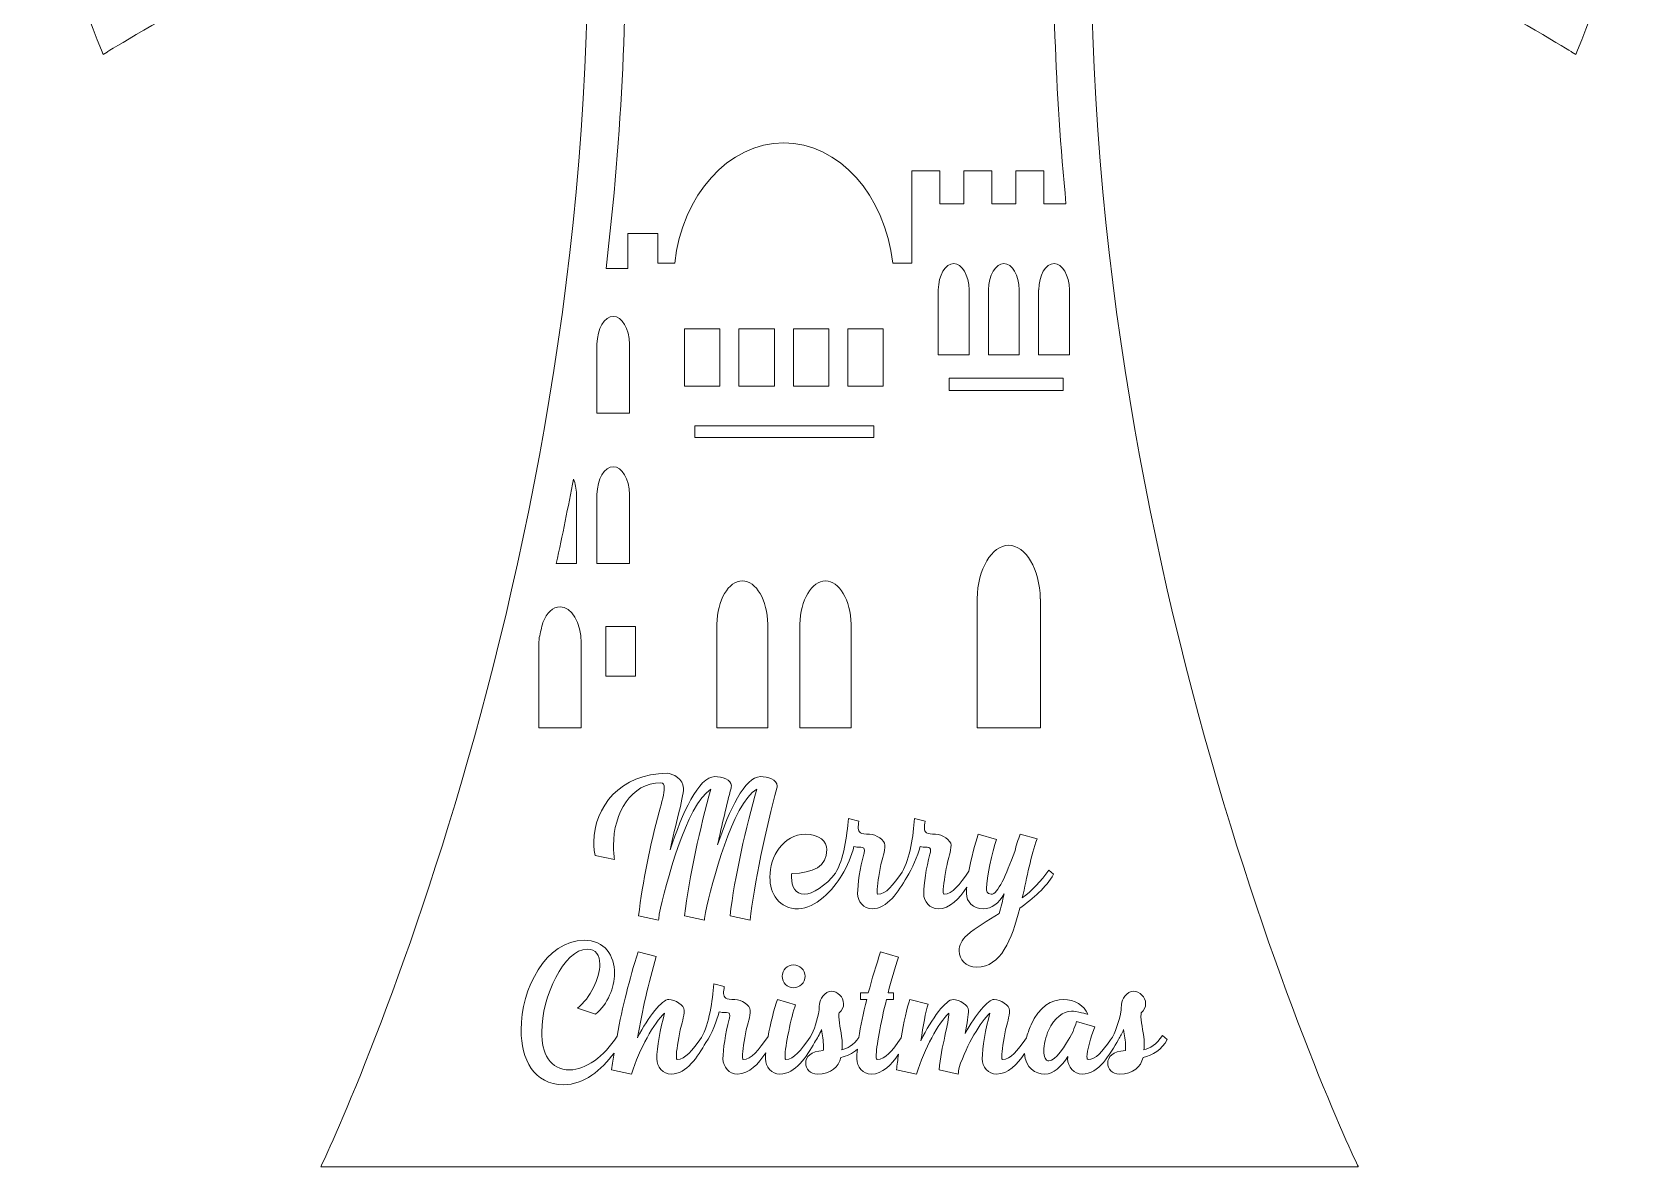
# Model space of a CAD drawing. Header units: millimetres. Extents: x -932 to 251, y -729 to -29.
# Drawn here: x -932.3 to -718.9, y -729.1 to -579.1 of the extents above; entities that cross this region are included whole.
import ezdxf

# ---------------------------------------------------------------- set-up
doc = ezdxf.new("R2010")
doc.units = ezdxf.units.MM
doc.header["$MEASUREMENT"] = 0
doc.layers.add('Layer 10', color=7, linetype='Continuous')

msp = doc.modelspace()

# ---------------------------------------------------------------- linework, layer by layer
at = {"layer": 'Layer 10', "lineweight": 0}
for points in [[(-841.38, -625.94), (-846.06, -625.94), (-846.06, -618.33), (-841.38, -618.33), (-841.38, -625.94)], [(-838.87, -625.94), (-838.87, -618.33), (-834.18, -618.33), (-834.18, -625.94), (-838.87, -625.94)], [(-831.67, -625.94), (-831.67, -618.33), (-826.99, -618.33), (-826.99, -625.94), (-831.67, -625.94)], [(-819.8, -625.94), (-824.48, -625.94), (-824.48, -618.33), (-819.8, -618.33), (-819.8, -625.94)], [(-796.01, -624.84), (-796.01, -626.49), (-811.08, -626.49), (-811.08, -624.84), (-796.01, -624.84)], [(-821.04, -631.15), (-821.04, -632.71), (-844.69, -632.71), (-844.69, -631.15), (-821.04, -631.15)], [(-852.54, -657.7), (-852.54, -664.27), (-856.48, -664.27), (-856.48, -657.7), (-852.54, -657.7)]]:
    msp.add_lwpolyline(points, dxfattribs=at)
for points, knots in [([(-728.06, -488.3), (-728.06, -488.3), (-728.28, -487.75), (-728.28, -487.75), (-728.28, -487.75), (-728.79, -488.06), (-728.79, -488.06), (-728.88, -488.11), (-737.46, -493.25), (-742.42, -495.77), (-754.34, -501.84), (-765.17, -508.56), (-792.17, -511.47), (-789.2, -462.43), (-776.53, -438.22), (-776.53, -438.22), (-776.53, -438.22), (-785.69, -435.77), (-796.08, -433), (-805.74, -430.42), (-815.66, -429.13), (-825.58, -429.13), (-835.49, -429.13), (-845.4, -430.42), (-855.06, -432.99), (-865.47, -435.77), (-874.63, -438.22), (-874.63, -438.22), (-874.63, -438.22), (-861.96, -462.43), (-858.99, -511.47), (-885.99, -508.56), (-896.82, -501.84), (-908.75, -495.77), (-913.71, -493.25), (-922.28, -488.11), (-922.37, -488.06), (-922.37, -488.06), (-922.88, -487.75), (-922.88, -487.75), (-922.88, -487.75), (-923.1, -488.3), (-923.1, -488.3), (-928.23, -500.75), (-931.22, -513.84), (-932.05, -527.29), (-932.13, -527.34), (-932.21, -527.39), (-932.29, -527.45), (-932.21, -527.5), (-932.14, -527.55), (-932.06, -527.6), (-932.21, -530.04), (-932.29, -532.49), (-932.29, -534.96), (-932.29, -551.07), (-929.21, -566.73), (-923.14, -581.51), (-923.14, -581.51), (-922.92, -582.07), (-922.92, -582.07), (-922.92, -582.07), (-922.41, -581.75), (-922.41, -581.75), (-922.32, -581.7), (-914.15, -576.69), (-908.63, -573.88), (-896.59, -567.77), (-886.29, -561.09), (-858.99, -558.25), (-856.27, -650.45), (-894.15, -729.13), (-894.15, -729.13), (-894.15, -729.13), (-825.62, -729.13), (-825.62, -729.13), (-825.62, -729.13), (-825.55, -729.13), (-825.55, -729.13), (-825.55, -729.13), (-757.01, -729.13), (-757.01, -729.13), (-757.01, -729.13), (-794.9, -650.45), (-792.17, -558.25), (-764.88, -561.09), (-754.57, -567.77), (-742.53, -573.88), (-737.01, -576.69), (-728.84, -581.7), (-728.76, -581.75), (-728.76, -581.75), (-728.25, -582.07), (-728.25, -582.07), (-728.25, -582.07), (-728.02, -581.51), (-728.02, -581.51), (-721.95, -566.73), (-718.87, -551.07), (-718.87, -534.96), (-718.87, -518.81), (-721.96, -503.11), (-728.06, -488.3)], [0, 0, 0, 0, 1, 1, 1, 2, 2, 2, 3, 3, 3, 4, 4, 4, 5, 5, 5, 6, 6, 6, 7, 7, 7, 8, 8, 8, 9, 9, 9, 10, 10, 10, 11, 11, 11, 12, 12, 12, 13, 13, 13, 14, 14, 14, 15, 15, 15, 16, 16, 16, 17, 17, 17, 18, 18, 18, 19, 19, 19, 20, 20, 20, 21, 21, 21, 22, 22, 22, 23, 23, 23, 24, 24, 24, 25, 25, 25, 26, 26, 26, 27, 27, 27, 28, 28, 28, 29, 29, 29, 30, 30, 30, 31, 31, 31, 32, 32, 32, 33, 33, 33, 34, 34, 34, 34]), ([(-733.48, -555.71), (-734.63, -555.95), (-735.79, -556.13), (-736.93, -556.15), (-740.61, -556.2), (-744.12, -554.47), (-747.8, -554.38), (-750.39, -554.31), (-752.93, -555.07), (-755.48, -555.5), (-757.6, -555.87), (-759.74, -556.01), (-761.89, -555.95), (-761.88, -555.69), (-761.82, -554.89), (-761.58, -553.96), (-761.43, -553.38), (-760.94, -552.4), (-760.5, -551.53), (-760.01, -550.54), (-759.7, -549.92), (-759.68, -549.62), (-759.63, -549.06), (-760.1, -548.83), (-760.4, -548.77), (-760.62, -548.45), (-760.6, -546.66), (-760.46, -544.8), (-760.34, -545.15), (-760.16, -545.55), (-759.89, -545.96), (-759.21, -547), (-759.35, -547.8), (-759.35, -547.84), (-759.35, -547.84), (-759.01, -547.91), (-759.01, -547.91), (-758.72, -546.74), (-759.21, -545.93), (-759.23, -545.9), (-759.72, -545.11), (-760.09, -543.1), (-759.87, -541.61), (-759.6, -539.74), (-760.2, -538.22), (-761.52, -537.44), (-762.91, -536.62), (-763.47, -535.48), (-763.47, -535.48), (-763.47, -535.48), (-763.47, -535.48), (-763.47, -535.48), (-763.48, -535.45), (-763.74, -534.6), (-764.66, -533.59), (-765.44, -532.74), (-765.62, -532.02), (-765.65, -531.9), (-765.64, -531.77), (-765.64, -531.25), (-765.98, -530.49), (-766.26, -529.88), (-766.85, -529.61), (-767.25, -529.7), (-767.53, -529.76), (-767.7, -529.99), (-767.69, -530.28), (-767.68, -530.69), (-767.75, -530.82), (-767.9, -531.1), (-767.9, -531.1), (-767.9, -531.11), (-767.91, -531.12), (-767.96, -531.01), (-768, -530.89), (-768.05, -530.77), (-768.42, -529.83), (-768.11, -528.54), (-767.84, -527.4), (-767.68, -526.71), (-767.52, -526.05), (-767.51, -525.51), (-767.49, -525.35), (-767.49, -525.23), (-767.49, -525.14), (-767.49, -525.14), (-767.49, -525.07), (-767.49, -525.07), (-767.49, -525.07), (-767.5, -524.83), (-767.5, -524.83), (-767.5, -524.83), (-767.52, -524.83), (-767.52, -524.83), (-767.67, -524.21), (-768.29, -523.82), (-768.93, -523.96), (-768.93, -523.96), (-769.17, -524.03), (-769.17, -524.03), (-769.17, -524.03), (-769.4, -523.98), (-769.4, -523.98), (-769.48, -523.91), (-769.59, -523.77), (-769.67, -523.46), (-769.67, -523.46), (-769.64, -523.42), (-769.64, -523.42), (-769.64, -523.42), (-769.62, -523.12), (-769.62, -523.12), (-769.62, -523.12), (-769.67, -522.99), (-769.67, -522.99), (-769.65, -522.91), (-769.63, -522.83), (-769.63, -522.75), (-769.63, -522.75), (-769.34, -522.64), (-769.34, -522.64), (-769.34, -522.64), (-769.43, -522.38), (-769.43, -522.38), (-769.36, -522.26), (-769.36, -522.16), (-769.38, -522.1), (-769.4, -522.04), (-769.44, -521.97), (-769.53, -521.92), (-769.49, -521.76), (-769.48, -521.59), (-769.52, -521.44), (-769.62, -521.08), (-769.95, -520.82), (-770.28, -520.69), (-770.64, -520.56), (-771.01, -520.5), (-771.37, -520.68), (-771.64, -520.82), (-771.86, -521.11), (-771.91, -521.41), (-771.94, -521.59), (-771.91, -521.79), (-771.82, -521.94), (-771.81, -521.95), (-771.81, -521.95), (-771.81, -521.96), (-771.88, -522.02), (-771.91, -522.1), (-771.92, -522.16), (-771.94, -522.26), (-771.93, -522.36), (-771.89, -522.45), (-771.89, -522.45), (-771.92, -522.48), (-771.92, -522.48), (-771.92, -522.48), (-771.78, -522.85), (-771.78, -522.85), (-771.78, -522.85), (-771.72, -522.88), (-771.72, -522.88), (-771.7, -522.89), (-771.61, -522.92), (-771.47, -522.95), (-771.45, -523.02), (-771.43, -523.1), (-771.41, -523.18), (-771.37, -523.32), (-771.34, -523.45), (-771.31, -523.56), (-771.3, -523.62), (-771.29, -523.67), (-771.27, -523.72), (-771.27, -523.72), (-771.27, -523.84), (-771.27, -523.84), (-771.29, -523.96), (-771.33, -524.06), (-771.39, -524.15), (-771.39, -524.15), (-771.39, -524.15), (-771.39, -524.15), (-771.39, -524.15), (-771.43, -524.12), (-771.43, -524.12), (-771.43, -524.12), (-771.65, -524.26), (-771.65, -524.26), (-771.86, -524.39), (-772.05, -524.58), (-772.22, -524.83), (-772.41, -524.95), (-772.56, -525.11), (-772.67, -525.32), (-772.67, -525.32), (-772.68, -525.34), (-772.68, -525.34), (-773.12, -526.03), (-774.02, -526.78), (-774.02, -526.78), (-774.02, -526.78), (-774.02, -526.78), (-774.02, -526.78), (-774.02, -526.78), (-774.97, -527.36), (-774.97, -527.36), (-775.13, -527.31), (-775.44, -527.27), (-775.89, -527.46), (-775.89, -527.46), (-776, -527.44), (-776, -527.44), (-775.99, -527.25), (-776.06, -527.06), (-776.21, -526.92), (-776.34, -526.8), (-776.51, -526.74), (-776.68, -526.74), (-776.86, -526.75), (-777.03, -526.83), (-777.15, -526.96), (-777.19, -527.01), (-777.29, -527.12), (-777.42, -527.31), (-777.77, -527.03), (-777.89, -526.99), (-778, -527.11), (-778.04, -527.15), (-778.06, -527.19), (-778.05, -527.24), (-778.09, -527.23), (-778.11, -527.22), (-778.14, -527.2), (-778.55, -526.97), (-778.73, -526.86), (-778.84, -526.97), (-778.97, -526.92), (-779.04, -526.94), (-779.1, -527.03), (-779.14, -527.09), (-779.15, -527.14), (-779.12, -527.2), (-779.12, -527.21), (-779.13, -527.22), (-779.13, -527.23), (-779.14, -527.24), (-779.15, -527.25), (-779.15, -527.27), (-779.15, -527.27), (-779.05, -527.68), (-779.05, -527.68), (-778.97, -527.77), (-778.87, -527.86), (-778.75, -527.96), (-779.11, -528.22), (-779.51, -528.48), (-779.95, -528.71), (-780.87, -529.19), (-781.93, -529.56), (-783.09, -529.82), (-783.22, -529.59), (-783.35, -529.41), (-783.43, -529.32), (-783.17, -528.67), (-783.35, -528.21), (-783.36, -528.19), (-783.36, -528.19), (-783.4, -528.09), (-783.4, -528.09), (-783.4, -528.09), (-783.5, -528.08), (-783.5, -528.08), (-784.02, -528.02), (-784.48, -528.16), (-784.66, -528.22), (-785.08, -528.04), (-786.46, -527.46), (-787, -527.76), (-787.45, -528.02), (-787.79, -527.97), (-787.79, -527.97), (-789.14, -527.76), (-789.64, -527.82), (-789.83, -527.9), (-790.41, -527.84), (-790.83, -527.94), (-791.08, -528.2), (-791.24, -528.37), (-791.29, -528.56), (-791.3, -528.7), (-791.44, -528.71), (-791.63, -528.76), (-791.75, -528.87), (-791.84, -528.95), (-791.89, -529.06), (-791.89, -529.18), (-791.89, -529.28), (-791.86, -529.38), (-791.8, -529.46), (-791.85, -529.5), (-791.9, -529.53), (-791.94, -529.58), (-792.09, -529.74), (-792.08, -529.94), (-792.07, -529.98), (-792.02, -530.63), (-790.79, -530.72), (-790.35, -530.72), (-790.25, -530.89), (-789.99, -531.2), (-789.52, -531.22), (-789.52, -531.22), (-789.47, -531.23), (-789.47, -531.23), (-789.11, -531.25), (-789.11, -531.25), (-788.79, -531.62), (-788.79, -531.62), (-788.64, -531.78), (-788.64, -531.78), (-788.28, -532.2), (-787.9, -532.25), (-787.64, -532.18), (-787.61, -532.45), (-787.61, -533.03), (-787.86, -534.01), (-788.28, -535.55), (-788.15, -536.87), (-788.15, -536.93), (-787.78, -540.54), (-785.06, -541.2), (-783.91, -541.31), (-783.21, -541.39), (-782.74, -541.09), (-782.55, -540.93), (-782.12, -541.12), (-781.7, -541.09), (-781.47, -541.05), (-781.14, -541.84), (-780.13, -542.48), (-779.82, -542.66), (-779.8, -542.96), (-779.71, -543.85), (-779.22, -544.36), (-778.76, -544.83), (-778.91, -545.42), (-778.92, -545.45), (-778.94, -545.56), (-779.51, -548.2), (-779.08, -549.33), (-778.72, -550.28), (-779.18, -552.36), (-779.26, -552.74), (-779.35, -552.8), (-779.43, -552.88), (-779.5, -552.95), (-780.28, -552.98), (-781.06, -553.04), (-781.84, -553.1), (-784.72, -553.3), (-787.62, -553.47), (-790.5, -553.4), (-790.88, -553.35), (-791.27, -553.31), (-791.65, -553.27), (-791.65, -553.27), (-797.01, -552.71), (-797.01, -552.71), (-797.01, -552.71), (-797.17, -558.1), (-797.17, -558.1), (-797.59, -572.27), (-797.07, -586.9), (-795.64, -601.81), (-795.64, -601.81), (-798.55, -601.81), (-798.55, -601.81), (-798.55, -601.81), (-798.55, -597.44), (-798.55, -597.44), (-798.55, -597.44), (-802.27, -597.44), (-802.27, -597.44), (-802.27, -597.44), (-802.27, -601.81), (-802.27, -601.81), (-802.27, -601.81), (-805.43, -601.81), (-805.43, -601.81), (-805.43, -601.81), (-805.43, -597.44), (-805.43, -597.44), (-805.43, -597.44), (-809.15, -597.44), (-809.15, -597.44), (-809.15, -597.44), (-809.15, -601.81), (-809.15, -601.81), (-809.15, -601.81), (-812.31, -601.81), (-812.31, -601.81), (-812.31, -601.81), (-812.31, -597.44), (-812.31, -597.44), (-812.31, -597.44), (-816.03, -597.44), (-816.03, -597.44), (-816.03, -597.44), (-816.03, -609.64), (-816.03, -609.64), (-816.03, -609.64), (-818.54, -609.64), (-818.54, -609.64), (-819.57, -600.66), (-825.63, -593.75), (-832.96, -593.75), (-840.28, -593.75), (-846.34, -600.66), (-847.37, -609.64), (-847.37, -609.64), (-849.61, -609.64), (-849.61, -609.64), (-849.61, -609.64), (-849.61, -605.74), (-849.61, -605.74), (-849.61, -605.74), (-853.55, -605.74), (-853.55, -605.74), (-853.55, -605.74), (-853.55, -610.38), (-853.55, -610.38), (-853.55, -610.38), (-856.44, -610.38), (-856.44, -610.38), (-854.32, -592.5), (-853.49, -574.97), (-853.99, -558.1), (-853.99, -558.1), (-854.15, -552.71), (-854.15, -552.71), (-854.15, -552.71), (-859.51, -553.27), (-859.51, -553.27), (-860.06, -553.33), (-860.6, -553.39), (-861.14, -553.45), (-861.41, -550.3), (-861.81, -547.48), (-862.3, -547.34), (-863.32, -547.04), (-864.62, -546.91), (-865.73, -546.7), (-865.69, -546.28), (-865.66, -545.87), (-865.62, -545.45), (-865.37, -545.5), (-865.15, -545.54), (-864.96, -545.58), (-864.81, -545.6), (-864.67, -545.68), (-864.54, -545.79), (-864.25, -546.04), (-863.87, -546.21), (-863.5, -546.26), (-863.14, -546.31), (-862.79, -546.11), (-862.61, -545.75), (-862.57, -545.68), (-862.54, -545.61), (-862.5, -545.55), (-861.5, -545.11), (-860.79, -543.97), (-860.79, -542.62), (-860.79, -542.05), (-860.92, -541.51), (-861.15, -541.04), (-861.15, -541.04), (-861.45, -541.04), (-861.45, -541.04), (-861.84, -540.25), (-862.56, -539.71), (-863.4, -539.71), (-864.23, -539.71), (-864.95, -540.25), (-865.34, -541.04), (-865.34, -541.04), (-865.64, -541.04), (-865.64, -541.04), (-865.87, -541.51), (-866.01, -542.05), (-866.01, -542.62), (-866.01, -542.71), (-866, -542.79), (-865.99, -542.87), (-866.66, -542.71), (-867.31, -542.54), (-867.99, -542.38), (-867.88, -541.95), (-867.79, -541.51), (-867.7, -541.08), (-867.53, -540.25), (-867.46, -539.4), (-867.26, -538.58), (-867.06, -537.76), (-866.82, -536.97), (-866.72, -536.13), (-866.64, -535.42), (-866.69, -534.68), (-866.87, -533.99), (-866.71, -534.03), (-866.46, -534.04), (-866.04, -533.98), (-865.67, -533.93), (-865.05, -533.63), (-864.99, -532.25), (-864.95, -531.55), (-865.15, -531.46), (-865.07, -531.29), (-864.94, -531.34), (-864.75, -531.29), (-864.62, -531.34), (-864.57, -530.94), (-864.46, -530.66), (-864.54, -530.18), (-864.51, -530.15), (-864.76, -529.66), (-864.73, -529.63), (-864.57, -529.46), (-864.25, -529.4), (-864.05, -529.31), (-863.99, -528.57), (-863.91, -527.92), (-864.08, -527.2), (-864.3, -526.21), (-866.01, -525.12), (-867.26, -525.66), (-867.98, -525.97), (-868.02, -527.34), (-868.69, -527.8), (-871.68, -529.87), (-873.65, -531.76), (-874.91, -533.44), (-874.6, -533.72), (-874.27, -533.97), (-873.95, -534.21), (-874.92, -535.66), (-875.73, -537.24), (-876.37, -538.92), (-876.95, -540.38), (-877.38, -541.93), (-877.72, -543.49), (-878.3, -546.17), (-878.62, -548.92), (-879.04, -551.64), (-879.17, -552.48), (-879.32, -553.31), (-879.47, -554.13), (-880.35, -554.19), (-881.22, -554.27), (-882.1, -554.38), (-884.89, -554.72), (-887.68, -555.28), (-890.48, -555.13), (-893.86, -554.96), (-897.12, -553.77), (-900.49, -553.45), (-902.56, -553.26), (-904.63, -553.4), (-906.7, -553.59), (-907, -543.08), (-906.07, -530.54), (-900.86, -521.4), (-900.63, -521.51), (-900.39, -522.12), (-900.16, -522.24), (-900.36, -522.42), (-900.57, -522.6), (-900.78, -522.77), (-900.7, -523.18), (-900.59, -523.58), (-900.45, -523.97), (-899.93, -524.06), (-899.4, -524.16), (-898.88, -524.28), (-899.12, -524.82), (-899.34, -525.37), (-899.57, -525.93), (-899.38, -526.27), (-899.19, -526.62), (-898.97, -526.95), (-898.53, -526.65), (-898.08, -526.36), (-897.63, -526.07), (-897.99, -526.5), (-898.35, -526.93), (-898.7, -527.37), (-898.54, -527.6), (-898.38, -527.81), (-898.22, -528.03), (-897.95, -527.96), (-897.68, -527.9), (-897.41, -527.84), (-897.46, -528.17), (-897.51, -528.5), (-897.56, -528.83), (-897.4, -529), (-897.24, -529.16), (-897.07, -529.33), (-896.69, -528.84), (-896.29, -528.37), (-895.89, -527.89), (-896, -528.63), (-896.09, -529.37), (-896.18, -530.12), (-895.07, -530.96), (-893.85, -531.6), (-892.58, -532.16), (-892.53, -531.11), (-892.61, -530.07), (-892.71, -529.03), (-893.06, -528.77), (-893.41, -528.51), (-893.76, -528.25), (-893.48, -527.96), (-893.19, -527.66), (-892.9, -527.37), (-892.95, -526.99), (-893, -526.61), (-893.06, -526.23), (-893.46, -526.22), (-893.87, -526.2), (-894.27, -526.19), (-893.91, -525.97), (-893.55, -525.75), (-893.19, -525.54), (-893.27, -525.16), (-893.35, -524.78), (-893.45, -524.41), (-894.24, -524.48), (-895.04, -524.55), (-895.83, -524.62), (-895.22, -523.94), (-894.64, -523.26), (-894.02, -522.56), (-894.25, -522.46), (-893.94, -522.1), (-894.31, -522.07), (-894.68, -522.04), (-895.8, -522.82), (-896.21, -523.07), (-895.82, -522.68), (-894.74, -521.79), (-894.64, -521.31), (-894.54, -520.84), (-894.96, -520.88), (-894.97, -520.51), (-895.3, -520.67), (-895.61, -520.78), (-895.93, -520.92), (-895.85, -520.76), (-895.77, -520.61), (-895.68, -520.45), (-895.6, -520.49), (-895.52, -520.54), (-895.43, -520.57), (-895.16, -520.42), (-894.89, -520.25), (-894.62, -520.09), (-894.6, -520.37), (-894.59, -520.65), (-894.57, -520.93), (-894.17, -521.07), (-893.77, -521.2), (-893.36, -521.31), (-892.96, -520.88), (-892.56, -520.44), (-892.16, -520), (-891.85, -520.53), (-891.54, -521.06), (-891.23, -521.59), (-890.81, -521.61), (-890.4, -521.6), (-889.99, -521.57), (-889.97, -520.95), (-889.96, -520.33), (-889.94, -519.71), (-889.78, -520.31), (-889.62, -520.92), (-889.46, -521.52), (-889.17, -521.49), (-888.88, -521.44), (-888.59, -521.39), (-888.49, -521.07), (-888.38, -520.76), (-888.28, -520.44), (-888.02, -520.67), (-887.75, -520.9), (-887.49, -521.13), (-887.24, -521.06), (-886.99, -520.98), (-886.74, -520.9), (-886.94, -520.23), (-887.14, -519.55), (-887.34, -518.88), (-886.72, -519.39), (-886.1, -519.9), (-885.48, -520.41), (-884.01, -519.73), (-882.66, -518.91), (-881.33, -517.96), (-882.29, -517.29), (-883.33, -516.76), (-884.37, -516.25), (-884.83, -516.45), (-885.28, -516.65), (-885.74, -516.86), (-885.83, -516.41), (-885.94, -515.97), (-886.03, -515.52), (-886.41, -515.38), (-886.79, -515.24), (-887.17, -515.11), (-887.42, -515.51), (-887.67, -515.92), (-887.92, -516.33), (-887.9, -515.85), (-887.88, -515.37), (-887.88, -514.9), (-888.26, -514.79), (-888.65, -514.7), (-889.04, -514.61), (-889.41, -515.46), (-889.79, -516.3), (-890.16, -517.14), (-890.41, -516.19), (-890.69, -515.25), (-891.01, -514.32), (-891.07, -514.31), (-891.13, -514.31), (-891.19, -514.3), (-891.53, -513.92), (-891.89, -513.54), (-892.24, -513.16), (-891.79, -513.42), (-891.34, -513.67), (-890.88, -513.93), (-890.72, -513.72), (-890.57, -513.5), (-890.42, -513.28), (-890.55, -513.02), (-890.68, -512.77), (-890.81, -512.51), (-890.5, -512.47), (-890.2, -512.43), (-889.89, -512.39), (-889.78, -512.18), (-889.67, -511.96), (-889.56, -511.75), (-890.11, -511.49), (-890.66, -511.25), (-891.21, -510.98), (-890.48, -510.88), (-889.76, -510.72), (-889.03, -510.58), (-889, -510.5), (-888.97, -510.42), (-888.94, -510.33), (-881.47, -512.89), (-872.22, -515.07), (-859.53, -516.44), (-859.53, -516.44), (-853.64, -517.07), (-853.64, -517.07), (-853.64, -517.07), (-854, -511.17), (-854, -511.17), (-856.22, -474.53), (-863.72, -451.48), (-867.7, -441.54), (-867.7, -441.54), (-853.77, -437.83), (-853.77, -437.83), (-844.58, -435.37), (-835.09, -434.13), (-825.58, -434.13), (-816.06, -434.13), (-806.57, -435.37), (-797.37, -437.83), (-797.37, -437.83), (-783.47, -441.54), (-783.47, -441.54), (-787.44, -451.48), (-794.94, -474.53), (-797.16, -511.17), (-797.16, -511.17), (-797.52, -517.07), (-797.52, -517.07), (-797.52, -517.07), (-791.64, -516.44), (-791.64, -516.44), (-773.3, -514.46), (-762.16, -510.8), (-753.17, -506.74), (-752.93, -507.64), (-752.65, -508.54), (-752.29, -509.42), (-751.52, -509.57), (-750.75, -509.74), (-749.98, -509.85), (-750.56, -510.13), (-751.15, -510.39), (-751.74, -510.66), (-751.62, -510.89), (-751.5, -511.12), (-751.38, -511.35), (-751.05, -511.39), (-750.73, -511.44), (-750.4, -511.48), (-750.54, -511.75), (-750.68, -512.02), (-750.81, -512.3), (-750.66, -512.53), (-750.49, -512.76), (-750.33, -512.99), (-749.84, -512.72), (-749.36, -512.44), (-748.88, -512.16), (-749.25, -512.57), (-749.63, -512.98), (-750, -513.39), (-750.07, -513.39), (-750.13, -513.4), (-750.19, -513.4), (-750.53, -514.39), (-750.83, -515.4), (-751.1, -516.41), (-751.49, -515.51), (-751.89, -514.62), (-752.28, -513.72), (-752.7, -513.81), (-753.12, -513.9), (-753.53, -514.02), (-753.52, -514.53), (-753.5, -515.03), (-753.49, -515.54), (-753.75, -515.11), (-754.01, -514.68), (-754.28, -514.25), (-754.69, -514.38), (-755.09, -514.53), (-755.49, -514.69), (-755.6, -515.16), (-755.7, -515.63), (-755.8, -516.11), (-756.29, -515.89), (-756.78, -515.67), (-757.26, -515.46), (-758.37, -516.01), (-759.48, -516.57), (-760.5, -517.28), (-759.09, -518.3), (-757.64, -519.17), (-756.08, -519.89), (-755.42, -519.35), (-754.76, -518.81), (-754.1, -518.26), (-754.31, -518.98), (-754.53, -519.7), (-754.74, -520.41), (-754.48, -520.5), (-754.21, -520.58), (-753.94, -520.66), (-753.66, -520.42), (-753.38, -520.17), (-753.1, -519.93), (-752.99, -520.26), (-752.88, -520.6), (-752.76, -520.94), (-752.46, -520.99), (-752.15, -521.04), (-751.84, -521.08), (-751.67, -520.43), (-751.5, -519.79), (-751.33, -519.15), (-751.31, -519.81), (-751.29, -520.47), (-751.28, -521.13), (-750.84, -521.16), (-750.4, -521.17), (-749.96, -521.16), (-749.62, -520.59), (-749.29, -520.02), (-748.96, -519.45), (-748.54, -519.92), (-748.11, -520.39), (-747.68, -520.85), (-747.24, -520.74), (-746.82, -520.6), (-746.39, -520.45), (-746.38, -520.15), (-746.36, -519.85), (-746.35, -519.55), (-746.06, -519.72), (-745.77, -519.9), (-745.48, -520.07), (-745.39, -520.03), (-745.3, -519.98), (-745.21, -519.93), (-745.12, -520.1), (-745.03, -520.27), (-744.94, -520.44), (-745.29, -520.29), (-745.61, -520.17), (-745.97, -520), (-745.98, -520.4), (-746.42, -520.35), (-746.32, -520.85), (-746.21, -521.36), (-745.07, -522.31), (-744.65, -522.73), (-745.08, -522.46), (-746.28, -521.63), (-746.67, -521.66), (-747.07, -521.7), (-746.73, -522.08), (-746.98, -522.18), (-746.32, -522.93), (-745.7, -523.65), (-745.05, -524.38), (-745.9, -524.3), (-746.74, -524.23), (-747.59, -524.15), (-747.69, -524.55), (-747.78, -524.95), (-747.86, -525.36), (-747.48, -525.59), (-747.1, -525.82), (-746.72, -526.05), (-747.14, -526.06), (-747.57, -526.08), (-748, -526.1), (-748.07, -526.5), (-748.12, -526.9), (-748.18, -527.31), (-747.87, -527.62), (-747.56, -527.94), (-747.25, -528.25), (-747.63, -528.52), (-748.01, -528.8), (-748.38, -529.07), (-748.48, -530.18), (-748.57, -531.29), (-748.52, -532.41), (-747.17, -531.81), (-745.86, -531.13), (-744.68, -530.24), (-744.77, -529.44), (-744.87, -528.65), (-744.98, -527.86), (-744.56, -528.37), (-744.14, -528.88), (-743.73, -529.39), (-743.55, -529.22), (-743.38, -529.04), (-743.21, -528.86), (-743.26, -528.51), (-743.31, -528.16), (-743.36, -527.81), (-743.08, -527.87), (-742.79, -527.94), (-742.5, -528.01), (-742.33, -527.78), (-742.16, -527.55), (-742, -527.31), (-742.37, -526.84), (-742.75, -526.38), (-743.14, -525.92), (-742.66, -526.23), (-742.18, -526.54), (-741.7, -526.86), (-741.48, -526.51), (-741.27, -526.14), (-741.07, -525.77), (-741.31, -525.18), (-741.55, -524.6), (-741.8, -524.01), (-741.24, -523.89), (-740.69, -523.78), (-740.13, -523.69), (-739.98, -523.27), (-739.86, -522.84), (-739.78, -522.41), (-740, -522.22), (-740.22, -522.03), (-740.44, -521.85), (-740.2, -521.72), (-739.94, -521.07), (-739.7, -520.94), (-734.06, -530.83), (-733.12, -544.42), (-733.48, -555.71)], [0, 0, 0, 0, 1, 1, 1, 2, 2, 2, 3, 3, 3, 4, 4, 4, 5, 5, 5, 6, 6, 6, 7, 7, 7, 8, 8, 8, 9, 9, 9, 10, 10, 10, 11, 11, 11, 12, 12, 12, 13, 13, 13, 14, 14, 14, 15, 15, 15, 16, 16, 16, 17, 17, 17, 18, 18, 18, 19, 19, 19, 20, 20, 20, 21, 21, 21, 22, 22, 22, 23, 23, 23, 24, 24, 24, 25, 25, 25, 26, 26, 26, 27, 27, 27, 28, 28, 28, 29, 29, 29, 30, 30, 30, 31, 31, 31, 32, 32, 32, 33, 33, 33, 34, 34, 34, 35, 35, 35, 36, 36, 36, 37, 37, 37, 38, 38, 38, 39, 39, 39, 40, 40, 40, 41, 41, 41, 42, 42, 42, 43, 43, 43, 44, 44, 44, 45, 45, 45, 46, 46, 46, 47, 47, 47, 48, 48, 48, 49, 49, 49, 50, 50, 50, 51, 51, 51, 52, 52, 52, 53, 53, 53, 54, 54, 54, 55, 55, 55, 56, 56, 56, 57, 57, 57, 58, 58, 58, 59, 59, 59, 60, 60, 60, 61, 61, 61, 62, 62, 62, 63, 63, 63, 64, 64, 64, 65, 65, 65, 66, 66, 66, 67, 67, 67, 68, 68, 68, 69, 69, 69, 70, 70, 70, 71, 71, 71, 72, 72, 72, 73, 73, 73, 74, 74, 74, 75, 75, 75, 76, 76, 76, 77, 77, 77, 78, 78, 78, 79, 79, 79, 80, 80, 80, 81, 81, 81, 82, 82, 82, 83, 83, 83, 84, 84, 84, 85, 85, 85, 86, 86, 86, 87, 87, 87, 88, 88, 88, 89, 89, 89, 90, 90, 90, 91, 91, 91, 92, 92, 92, 93, 93, 93, 94, 94, 94, 95, 95, 95, 96, 96, 96, 97, 97, 97, 98, 98, 98, 99, 99, 99, 100, 100, 100, 101, 101, 101, 102, 102, 102, 103, 103, 103, 104, 104, 104, 105, 105, 105, 106, 106, 106, 107, 107, 107, 108, 108, 108, 109, 109, 109, 110, 110, 110, 111, 111, 111, 112, 112, 112, 113, 113, 113, 114, 114, 114, 115, 115, 115, 116, 116, 116, 117, 117, 117, 118, 118, 118, 119, 119, 119, 120, 120, 120, 121, 121, 121, 122, 122, 122, 123, 123, 123, 124, 124, 124, 125, 125, 125, 126, 126, 126, 127, 127, 127, 128, 128, 128, 129, 129, 129, 130, 130, 130, 131, 131, 131, 132, 132, 132, 133, 133, 133, 134, 134, 134, 135, 135, 135, 136, 136, 136, 137, 137, 137, 138, 138, 138, 139, 139, 139, 140, 140, 140, 141, 141, 141, 142, 142, 142, 143, 143, 143, 144, 144, 144, 145, 145, 145, 146, 146, 146, 147, 147, 147, 148, 148, 148, 149, 149, 149, 150, 150, 150, 151, 151, 151, 152, 152, 152, 153, 153, 153, 154, 154, 154, 155, 155, 155, 156, 156, 156, 157, 157, 157, 158, 158, 158, 159, 159, 159, 160, 160, 160, 161, 161, 161, 162, 162, 162, 163, 163, 163, 164, 164, 164, 165, 165, 165, 166, 166, 166, 167, 167, 167, 168, 168, 168, 169, 169, 169, 170, 170, 170, 171, 171, 171, 172, 172, 172, 173, 173, 173, 174, 174, 174, 175, 175, 175, 176, 176, 176, 177, 177, 177, 178, 178, 178, 179, 179, 179, 180, 180, 180, 181, 181, 181, 182, 182, 182, 183, 183, 183, 184, 184, 184, 185, 185, 185, 186, 186, 186, 187, 187, 187, 188, 188, 188, 189, 189, 189, 190, 190, 190, 191, 191, 191, 192, 192, 192, 193, 193, 193, 194, 194, 194, 195, 195, 195, 196, 196, 196, 197, 197, 197, 198, 198, 198, 199, 199, 199, 200, 200, 200, 201, 201, 201, 202, 202, 202, 203, 203, 203, 204, 204, 204, 205, 205, 205, 206, 206, 206, 207, 207, 207, 208, 208, 208, 209, 209, 209, 210, 210, 210, 211, 211, 211, 212, 212, 212, 213, 213, 213, 214, 214, 214, 215, 215, 215, 216, 216, 216, 217, 217, 217, 218, 218, 218, 219, 219, 219, 220, 220, 220, 221, 221, 221, 222, 222, 222, 223, 223, 223, 224, 224, 224, 225, 225, 225, 226, 226, 226, 227, 227, 227, 228, 228, 228, 229, 229, 229, 230, 230, 230, 231, 231, 231, 232, 232, 232, 233, 233, 233, 234, 234, 234, 235, 235, 235, 236, 236, 236, 237, 237, 237, 238, 238, 238, 239, 239, 239, 240, 240, 240, 241, 241, 241, 242, 242, 242, 243, 243, 243, 244, 244, 244, 245, 245, 245, 246, 246, 246, 247, 247, 247, 248, 248, 248, 249, 249, 249, 250, 250, 250, 251, 251, 251, 252, 252, 252, 253, 253, 253, 254, 254, 254, 255, 255, 255, 256, 256, 256, 257, 257, 257, 258, 258, 258, 259, 259, 259, 260, 260, 260, 261, 261, 261, 262, 262, 262, 263, 263, 263, 264, 264, 264, 265, 265, 265, 266, 266, 266, 267, 267, 267, 268, 268, 268, 269, 269, 269, 270, 270, 270, 271, 271, 271, 272, 272, 272, 273, 273, 273, 274, 274, 274, 275, 275, 275, 276, 276, 276, 277, 277, 277, 278, 278, 278, 279, 279, 279, 280, 280, 280, 281, 281, 281, 282, 282, 282, 283, 283, 283, 284, 284, 284, 285, 285, 285, 286, 286, 286, 287, 287, 287, 288, 288, 288, 289, 289, 289, 290, 290, 290, 291, 291, 291, 292, 292, 292, 293, 293, 293, 294, 294, 294, 295, 295, 295, 296, 296, 296, 297, 297, 297, 298, 298, 298, 299, 299, 299, 300, 300, 300, 301, 301, 301, 302, 302, 302, 303, 303, 303, 304, 304, 304, 305, 305, 305, 306, 306, 306, 307, 307, 307, 308, 308, 308, 309, 309, 309, 310, 310, 310, 311, 311, 311, 312, 312, 312, 313, 313, 313, 314, 314, 314, 315, 315, 315, 316, 316, 316, 317, 317, 317, 318, 318, 318, 319, 319, 319, 320, 320, 320, 321, 321, 321, 322, 322, 322, 323, 323, 323, 324, 324, 324, 325, 325, 325, 326, 326, 326, 327, 327, 327, 328, 328, 328, 329, 329, 329, 330, 330, 330, 331, 331, 331, 332, 332, 332, 333, 333, 333, 334, 334, 334, 334]), ([(-808.45, -621.77), (-808.45, -621.77), (-812.53, -621.77), (-812.53, -621.77), (-812.53, -621.77), (-812.53, -613.16), (-812.53, -613.16), (-812.53, -613.16), (-812.52, -613.16), (-812.52, -613.16), (-812.48, -611.25), (-811.59, -609.71), (-810.48, -609.71), (-809.38, -609.71), (-808.49, -611.25), (-808.45, -613.16), (-808.45, -613.16), (-808.45, -613.16), (-808.45, -613.16), (-808.45, -613.16), (-808.45, -621.77), (-808.45, -621.77)], [0, 0, 0, 0, 1, 1, 1, 2, 2, 2, 3, 3, 3, 4, 4, 4, 5, 5, 5, 6, 6, 6, 7, 7, 7, 7]), ([(-805.89, -621.77), (-805.89, -621.77), (-805.89, -613.16), (-805.89, -613.16), (-805.89, -613.16), (-805.89, -613.16), (-805.89, -613.16), (-805.85, -611.25), (-804.95, -609.71), (-803.85, -609.71), (-802.75, -609.71), (-801.85, -611.25), (-801.82, -613.16), (-801.82, -613.16), (-801.81, -613.16), (-801.81, -613.16), (-801.81, -613.16), (-801.81, -621.77), (-801.81, -621.77), (-801.81, -621.77), (-805.89, -621.77), (-805.89, -621.77)], [0, 0, 0, 0, 1, 1, 1, 2, 2, 2, 3, 3, 3, 4, 4, 4, 5, 5, 5, 6, 6, 6, 7, 7, 7, 7]), ([(-799.26, -621.77), (-799.26, -621.77), (-799.26, -613.16), (-799.26, -613.16), (-799.26, -613.16), (-799.25, -613.16), (-799.25, -613.16), (-799.22, -611.25), (-798.32, -609.71), (-797.22, -609.71), (-796.12, -609.71), (-795.22, -611.25), (-795.18, -613.16), (-795.18, -613.16), (-795.18, -613.16), (-795.18, -613.16), (-795.18, -613.16), (-795.18, -621.77), (-795.18, -621.77), (-795.18, -621.77), (-799.26, -621.77), (-799.26, -621.77)], [0, 0, 0, 0, 1, 1, 1, 2, 2, 2, 3, 3, 3, 4, 4, 4, 5, 5, 5, 6, 6, 6, 7, 7, 7, 7]), ([(-853.32, -629.47), (-853.32, -629.47), (-857.65, -629.47), (-857.65, -629.47), (-857.65, -629.47), (-857.65, -620.35), (-857.65, -620.35), (-857.65, -620.35), (-857.64, -620.35), (-857.64, -620.35), (-857.6, -618.32), (-856.65, -616.69), (-855.49, -616.69), (-854.32, -616.69), (-853.37, -618.32), (-853.33, -620.35), (-853.33, -620.35), (-853.32, -620.35), (-853.32, -620.35), (-853.32, -620.35), (-853.32, -629.47), (-853.32, -629.47)], [0, 0, 0, 0, 1, 1, 1, 2, 2, 2, 3, 3, 3, 4, 4, 4, 5, 5, 5, 6, 6, 6, 7, 7, 7, 7]), ([(-857.64, -640.23), (-857.6, -638.2), (-856.65, -636.57), (-855.49, -636.57), (-854.32, -636.57), (-853.37, -638.2), (-853.33, -640.23), (-853.33, -640.23), (-853.32, -640.23), (-853.32, -640.23), (-853.32, -640.23), (-853.32, -649.35), (-853.32, -649.35), (-853.32, -649.35), (-857.65, -649.35), (-857.65, -649.35), (-857.65, -649.35), (-857.65, -640.23), (-857.65, -640.23), (-857.65, -640.23), (-857.64, -640.23), (-857.64, -640.23)], [0, 0, 0, 0, 1, 1, 1, 2, 2, 2, 3, 3, 3, 4, 4, 4, 5, 5, 5, 6, 6, 6, 7, 7, 7, 7]), ([(-860.74, -638.2), (-860.51, -638.78), (-860.37, -639.48), (-860.36, -640.23), (-860.36, -640.23), (-860.36, -640.23), (-860.36, -640.23), (-860.36, -640.23), (-860.36, -649.35), (-860.36, -649.35), (-860.36, -649.35), (-863.02, -649.35), (-863.02, -649.35), (-862.21, -645.63), (-861.45, -641.91), (-860.74, -638.2)], [0, 0, 0, 0, 1, 1, 1, 2, 2, 2, 3, 3, 3, 4, 4, 4, 5, 5, 5, 5]), ([(-799.03, -654.03), (-799.03, -654.03), (-799.03, -671.11), (-799.03, -671.11), (-799.03, -671.11), (-807.39, -671.11), (-807.39, -671.11), (-807.39, -671.11), (-807.39, -654.03), (-807.39, -654.03), (-807.39, -654.03), (-807.38, -654.03), (-807.38, -654.03), (-807.31, -650.11), (-805.47, -646.96), (-803.21, -646.96), (-800.96, -646.96), (-799.12, -650.11), (-799.04, -654.03), (-799.04, -654.03), (-799.03, -654.03), (-799.03, -654.03)], [0, 0, 0, 0, 1, 1, 1, 2, 2, 2, 3, 3, 3, 4, 4, 4, 5, 5, 5, 6, 6, 6, 7, 7, 7, 7]), ([(-835.05, -657.4), (-835.05, -657.4), (-835.05, -671.11), (-835.05, -671.11), (-835.05, -671.11), (-841.81, -671.11), (-841.81, -671.11), (-841.81, -671.11), (-841.81, -657.4), (-841.81, -657.4), (-841.81, -657.4), (-841.8, -657.4), (-841.8, -657.4), (-841.74, -654.22), (-840.25, -651.67), (-838.43, -651.67), (-836.6, -651.67), (-835.11, -654.22), (-835.05, -657.4), (-835.05, -657.4), (-835.05, -657.4), (-835.05, -657.4)], [0, 0, 0, 0, 1, 1, 1, 2, 2, 2, 3, 3, 3, 4, 4, 4, 5, 5, 5, 6, 6, 6, 7, 7, 7, 7]), ([(-830.81, -671.11), (-830.81, -671.11), (-830.81, -657.4), (-830.81, -657.4), (-830.81, -657.4), (-830.81, -657.4), (-830.81, -657.4), (-830.74, -654.22), (-829.26, -651.67), (-827.43, -651.67), (-825.6, -651.67), (-824.12, -654.22), (-824.06, -657.4), (-824.06, -657.4), (-824.05, -657.4), (-824.05, -657.4), (-824.05, -657.4), (-824.05, -671.11), (-824.05, -671.11), (-824.05, -671.11), (-830.81, -671.11), (-830.81, -671.11)], [0, 0, 0, 0, 1, 1, 1, 2, 2, 2, 3, 3, 3, 4, 4, 4, 5, 5, 5, 6, 6, 6, 7, 7, 7, 7]), ([(-865.32, -659.84), (-865.32, -659.84), (-865.31, -659.84), (-865.31, -659.84), (-865.31, -659.61), (-865.29, -659.38), (-865.27, -659.16), (-865.11, -658.49), (-864.95, -657.82), (-864.79, -657.15), (-864.29, -655.91), (-863.46, -655.09), (-862.52, -655.09), (-861, -655.09), (-859.77, -657.2), (-859.72, -659.84), (-859.72, -659.84), (-859.71, -659.84), (-859.71, -659.84), (-859.71, -659.84), (-859.71, -671.11), (-859.71, -671.11), (-859.71, -671.11), (-865.32, -671.11), (-865.32, -671.11), (-865.32, -671.11), (-865.32, -659.84), (-865.32, -659.84)], [0, 0, 0, 0, 1, 1, 1, 2, 2, 2, 3, 3, 3, 4, 4, 4, 5, 5, 5, 6, 6, 6, 7, 7, 7, 8, 8, 8, 9, 9, 9, 9]), ([(-848.38, -677.11), (-847.63, -677.11), (-846.21, -677.89), (-846.21, -679.08), (-846.21, -679.73), (-846.54, -681.22), (-846.85, -682.46), (-847.25, -683.97), (-847.59, -685.61), (-847.96, -687.22), (-846.37, -682.39), (-844.22, -677.55), (-842.06, -677.55), (-841.13, -677.55), (-839.87, -677.91), (-839.87, -678.78), (-839.87, -678.88), (-839.89, -678.97), (-839.91, -679.06), (-840.49, -681.22), (-841.11, -683.9), (-841.71, -686.58), (-840.15, -681.97), (-838.09, -677.55), (-836.03, -677.55), (-835.1, -677.55), (-833.83, -677.91), (-833.83, -678.8), (-833.83, -678.88), (-833.84, -678.97), (-833.86, -679.06), (-835.25, -684.19), (-836.89, -691.88), (-837.4, -696.54), (-837.4, -696.54), (-840.05, -695.96), (-840.05, -695.96), (-839.44, -690.8), (-837.94, -684.14), (-836.52, -679.2), (-839.76, -681.19), (-842.42, -691.53), (-843.31, -695.5), (-843.37, -695.87), (-843.4, -696.21), (-843.44, -696.54), (-843.44, -696.54), (-846.08, -695.96), (-846.08, -695.96), (-845.46, -690.8), (-843.99, -684.14), (-842.57, -679.2), (-845.85, -681.21), (-848.58, -691.91), (-849.4, -695.72), (-849.43, -696.01), (-849.47, -696.28), (-849.49, -696.54), (-849.49, -696.54), (-852.15, -695.96), (-852.15, -695.96), (-851.6, -691.4), (-850.58, -686.54), (-849.43, -682.21), (-849.07, -680.91), (-848.74, -679.75), (-848.74, -679.04), (-848.74, -678.6), (-848.87, -678.35), (-849.2, -678.35), (-853.13, -678.35), (-855.46, -682.39), (-855.46, -686.63), (-855.46, -687.25), (-855.42, -687.87), (-855.31, -688.49), (-855.31, -688.49), (-857.88, -687.98), (-857.88, -687.98), (-858.01, -687.38), (-858.06, -686.78), (-858.06, -686.18), (-858.06, -681.61), (-854.55, -677.11), (-848.38, -677.11)], [0, 0, 0, 0, 1, 1, 1, 2, 2, 2, 3, 3, 3, 4, 4, 4, 5, 5, 5, 6, 6, 6, 7, 7, 7, 8, 8, 8, 9, 9, 9, 10, 10, 10, 11, 11, 11, 12, 12, 12, 13, 13, 13, 14, 14, 14, 15, 15, 15, 16, 16, 16, 17, 17, 17, 18, 18, 18, 19, 19, 19, 20, 20, 20, 21, 21, 21, 22, 22, 22, 23, 23, 23, 24, 24, 24, 25, 25, 25, 26, 26, 26, 27, 27, 27, 28, 28, 28, 28]), ([(-820.5, -693.1), (-819.44, -693.1), (-818.51, -691.92), (-817.29, -690.16), (-816.25, -688.41), (-815.84, -685.29), (-815.66, -683.1), (-815.66, -683.1), (-814.27, -683.43), (-814.27, -683.43), (-814.33, -683.81), (-814.36, -684.1), (-814.36, -684.36), (-814.36, -684.94), (-814.09, -685.16), (-812.87, -685.16), (-812, -685.16), (-810.83, -685.96), (-810.83, -686.6), (-810.83, -687.45), (-811.19, -688.38), (-811.36, -689.18), (-811.63, -690.6), (-811.87, -692), (-811.87, -692.7), (-811.87, -692.95), (-811.83, -693.1), (-811.76, -693.1), (-810.68, -693.1), (-809.73, -691.87), (-808.47, -690.05), (-808.15, -688.31), (-807.67, -686.42), (-807.23, -685.16), (-807.23, -685.16), (-804.84, -685.85), (-804.84, -685.85), (-805.4, -687.43), (-806.15, -691.04), (-806.15, -692.31), (-806.15, -692.57), (-806.15, -693.1), (-805.51, -693.1), (-804.68, -693.1), (-803.55, -690.58), (-802.42, -687.45), (-802.2, -686.63), (-801.96, -685.87), (-801.71, -685.16), (-801.71, -685.16), (-799.47, -685.79), (-799.47, -685.79), (-800.27, -687.98), (-800.78, -690.82), (-801.42, -693.59), (-800.14, -692.59), (-798.92, -691.4), (-797.92, -689.91), (-797.92, -689.91), (-797.28, -690.46), (-797.28, -690.46), (-798.25, -692.19), (-799.96, -693.66), (-801.76, -694.94), (-802.82, -699.12), (-804.24, -702.73), (-807.41, -702.73), (-808.92, -702.73), (-809.76, -701.75), (-809.76, -700.6), (-809.76, -699.89), (-809.43, -699.12), (-808.72, -698.51), (-807.52, -697.47), (-806.02, -696.59), (-804.46, -695.63), (-804.24, -694.83), (-804.02, -693.93), (-803.82, -693.06), (-804.53, -694.28), (-805.4, -695.03), (-806.61, -695.03), (-807.92, -695.03), (-808.81, -694.08), (-808.81, -693.02), (-808.81, -692.77), (-808.79, -692.48), (-808.77, -692.17), (-809.74, -693.66), (-810.95, -695.03), (-812.54, -695.03), (-813.64, -695.03), (-814.45, -694.08), (-814.45, -693.02), (-814.45, -691.75), (-814.11, -689.66), (-813.64, -687.78), (-813.58, -687.6), (-813.54, -687.42), (-813.54, -687.29), (-813.54, -687.03), (-813.65, -686.89), (-814, -686.89), (-814.42, -686.89), (-814.69, -686.87), (-814.93, -686.8), (-815.25, -688), (-815.95, -689.74), (-816.7, -690.85), (-817.8, -692.74), (-819.22, -695.03), (-821.28, -695.03), (-822.38, -695.03), (-823.19, -694.08), (-823.19, -693.02), (-823.19, -691.75), (-822.85, -689.66), (-822.38, -687.78), (-822.32, -687.6), (-822.28, -687.42), (-822.28, -687.29), (-822.28, -687.03), (-822.39, -686.89), (-822.74, -686.89), (-823.16, -686.89), (-823.43, -686.87), (-823.67, -686.8), (-823.96, -687.9), (-824.58, -689.45), (-825.26, -690.56), (-826.38, -692.49), (-828.82, -695.03), (-830.99, -695.03), (-833.61, -695.03), (-834.78, -693.04), (-834.78, -690.84), (-834.78, -688.14), (-833.03, -685.16), (-830.11, -685.16), (-828.22, -685.16), (-827.25, -686.16), (-827.25, -687.2), (-827.25, -689.38), (-829.06, -690.33), (-831.9, -690.35), (-831.92, -690.53), (-831.92, -690.69), (-831.92, -690.86), (-831.92, -692.08), (-831.44, -693.1), (-830.2, -693.1), (-829.17, -693.1), (-827.39, -691.97), (-826.11, -690.29), (-825.02, -688.57), (-824.59, -685.35), (-824.4, -683.1), (-824.4, -683.1), (-823.01, -683.43), (-823.01, -683.43), (-823.07, -683.81), (-823.1, -684.1), (-823.1, -684.36), (-823.1, -684.94), (-822.83, -685.16), (-821.61, -685.16), (-820.74, -685.16), (-819.57, -685.96), (-819.57, -686.6), (-819.57, -687.45), (-819.93, -688.38), (-820.1, -689.18), (-820.37, -690.6), (-820.61, -692), (-820.61, -692.7), (-820.61, -692.95), (-820.57, -693.1), (-820.5, -693.1)], [0, 0, 0, 0, 1, 1, 1, 2, 2, 2, 3, 3, 3, 4, 4, 4, 5, 5, 5, 6, 6, 6, 7, 7, 7, 8, 8, 8, 9, 9, 9, 10, 10, 10, 11, 11, 11, 12, 12, 12, 13, 13, 13, 14, 14, 14, 15, 15, 15, 16, 16, 16, 17, 17, 17, 18, 18, 18, 19, 19, 19, 20, 20, 20, 21, 21, 21, 22, 22, 22, 23, 23, 23, 24, 24, 24, 25, 25, 25, 26, 26, 26, 27, 27, 27, 28, 28, 28, 29, 29, 29, 30, 30, 30, 31, 31, 31, 32, 32, 32, 33, 33, 33, 34, 34, 34, 35, 35, 35, 36, 36, 36, 37, 37, 37, 38, 38, 38, 39, 39, 39, 40, 40, 40, 41, 41, 41, 42, 42, 42, 43, 43, 43, 44, 44, 44, 45, 45, 45, 46, 46, 46, 47, 47, 47, 48, 48, 48, 49, 49, 49, 50, 50, 50, 51, 51, 51, 52, 52, 52, 53, 53, 53, 54, 54, 54, 55, 55, 55, 56, 56, 56, 57, 57, 57, 58, 58, 58, 59, 59, 59, 59]), ([(-791.83, -710.61), (-792.34, -711.92), (-792.87, -713.82), (-792.87, -714.6), (-792.87, -714.82), (-792.81, -714.95), (-792.72, -714.95), (-791.72, -714.95), (-790.84, -713.92), (-789.75, -712.36), (-789.75, -712.36), (-789.76, -712.36), (-789.76, -712.36), (-789.06, -711.42), (-788.64, -709.92), (-788.33, -708.39), (-788.33, -708.16), (-788.33, -707.92), (-788.3, -707.68), (-788.26, -707.26), (-788.1, -706.92), (-787.86, -706.59), (-787.53, -706.13), (-787.13, -705.93), (-786.71, -705.93), (-785.91, -705.93), (-785.11, -706.7), (-785.11, -707.57), (-785.11, -707.97), (-785.28, -708.41), (-785.69, -708.79), (-785.73, -708.96), (-785.73, -709.12), (-785.73, -709.3), (-785.73, -710.32), (-785.29, -711.51), (-785.29, -712.93), (-785.29, -713.16), (-785.29, -713.4), (-785.33, -713.66), (-784.58, -713.47), (-783.64, -713), (-782.89, -711.76), (-782.89, -711.76), (-782.25, -712.31), (-782.25, -712.31), (-782.96, -713.64), (-784.2, -714.4), (-785.46, -714.67), (-785.75, -715.93), (-786.71, -716.88), (-788.59, -716.88), (-789.5, -716.88), (-790.12, -716.17), (-790.12, -715.42), (-790.12, -714.64), (-789.46, -713.84), (-787.79, -713.78), (-787.77, -713.6), (-787.77, -713.42), (-787.77, -713.25), (-787.77, -712.45), (-787.9, -711.72), (-788.02, -711), (-788.22, -711.46), (-788.46, -711.9), (-788.7, -712.3), (-788.7, -712.3), (-788.7, -712.31), (-788.7, -712.31), (-789.83, -714.26), (-791.3, -716.88), (-793.49, -716.88), (-794.58, -716.88), (-795.42, -715.93), (-795.42, -714.87), (-795.42, -714.78), (-795.42, -714.66), (-795.38, -714.55), (-796.29, -715.9), (-797.27, -716.88), (-798.42, -716.88), (-799.73, -716.88), (-801.01, -716.06), (-801.12, -714.15), (-802.08, -715.59), (-803.27, -716.88), (-804.81, -716.88), (-805.9, -716.88), (-806.72, -715.93), (-806.72, -714.87), (-806.72, -713.4), (-806.25, -710.87), (-805.69, -708.81), (-806.98, -710.01), (-808.67, -712.89), (-809.78, -716), (-809.82, -716.31), (-809.86, -716.61), (-809.89, -716.88), (-809.89, -716.88), (-812.42, -716.3), (-812.42, -716.3), (-812.13, -713.31), (-811.11, -709.94), (-811.11, -708.81), (-812.53, -710.14), (-814.32, -713.47), (-815.39, -716.88), (-815.39, -716.88), (-818.05, -716.3), (-818.05, -716.3), (-817.98, -715.68), (-817.88, -714.99), (-817.78, -714.26), (-818.73, -715.66), (-819.88, -716.88), (-821.38, -716.88), (-822.48, -716.88), (-823.3, -715.93), (-823.3, -714.87), (-823.3, -714.52), (-823.27, -714.09), (-823.22, -713.6), (-823.86, -714.15), (-824.62, -714.51), (-825.39, -714.67), (-825.68, -715.93), (-826.65, -716.88), (-828.52, -716.88), (-829.43, -716.88), (-830.05, -716.17), (-830.05, -715.42), (-830.05, -714.64), (-829.4, -713.84), (-827.72, -713.78), (-827.7, -713.6), (-827.7, -713.42), (-827.7, -713.25), (-827.7, -712.45), (-827.83, -711.72), (-827.96, -711), (-828.22, -711.61), (-828.55, -712.19), (-828.87, -712.69), (-829.97, -714.58), (-831.39, -716.88), (-833.46, -716.88), (-834.55, -716.88), (-835.37, -715.93), (-835.37, -714.87), (-835.37, -714.63), (-835.35, -714.35), (-835.33, -714.05), (-836.3, -715.53), (-837.5, -716.88), (-839.08, -716.88), (-840.17, -716.88), (-840.99, -715.93), (-840.99, -714.87), (-840.99, -713.6), (-840.65, -711.51), (-840.17, -709.63), (-840.12, -709.45), (-840.08, -709.27), (-840.08, -709.14), (-840.08, -708.88), (-840.19, -708.74), (-840.54, -708.74), (-840.96, -708.74), (-841.23, -708.72), (-841.47, -708.65), (-841.79, -709.85), (-842.49, -711.59), (-843.24, -712.7), (-844.34, -714.59), (-845.76, -716.88), (-847.82, -716.88), (-848.9, -716.88), (-849.73, -715.93), (-849.73, -714.87), (-849.73, -713.4), (-849.26, -710.87), (-848.7, -708.81), (-850.12, -710.14), (-852.01, -713.47), (-853.07, -716.88), (-853.07, -716.88), (-855.72, -716.3), (-855.72, -716.3), (-855.61, -715.53), (-855.49, -714.8), (-855.38, -714.09), (-857.04, -716.36), (-859.39, -718.28), (-862.06, -718.28), (-865.98, -718.28), (-867.67, -714.93), (-867.67, -711.03), (-867.67, -705.62), (-864.41, -699.18), (-859.35, -699.18), (-856.6, -699.18), (-855.32, -701.22), (-855.32, -703.55), (-855.32, -705.48), (-856.2, -707.59), (-857.84, -708.96), (-857.84, -708.96), (-860.2, -708.16), (-860.2, -708.16), (-858.55, -706.84), (-857.27, -704.19), (-857.27, -702.33), (-857.27, -701.2), (-857.74, -700.36), (-858.93, -700.36), (-862.01, -700.36), (-864.94, -706.64), (-864.94, -711.32), (-864.94, -714.11), (-863.9, -716.33), (-861.24, -716.33), (-859.2, -716.33), (-856.67, -714.57), (-854.99, -711.88), (-854.24, -707.8), (-853.38, -704.47), (-852.21, -700.71), (-852.21, -700.71), (-849.81, -701.33), (-849.81, -701.33), (-850.84, -704.88), (-851.63, -708.41), (-852.28, -712.07), (-850.84, -709.27), (-849.02, -707.01), (-848.15, -707.01), (-847.28, -707.01), (-846.11, -707.81), (-846.11, -708.45), (-846.11, -709.3), (-846.46, -710.23), (-846.64, -711.03), (-846.91, -712.45), (-847.15, -713.86), (-847.15, -714.55), (-847.15, -714.8), (-847.11, -714.95), (-847.04, -714.95), (-845.98, -714.95), (-845.04, -713.77), (-843.83, -712.03), (-842.79, -710.28), (-842.38, -707.15), (-842.2, -704.95), (-842.2, -704.95), (-840.81, -705.28), (-840.81, -705.28), (-840.87, -705.66), (-840.9, -705.95), (-840.9, -706.21), (-840.9, -706.79), (-840.63, -707.01), (-839.41, -707.01), (-838.54, -707.01), (-837.37, -707.81), (-837.37, -708.45), (-837.37, -709.3), (-837.73, -710.23), (-837.9, -711.03), (-838.17, -712.45), (-838.41, -713.86), (-838.41, -714.55), (-838.41, -714.8), (-838.37, -714.95), (-838.3, -714.95), (-837.22, -714.95), (-836.28, -713.73), (-835.03, -711.93), (-834.71, -710.19), (-834.23, -708.28), (-833.78, -707.01), (-833.78, -707.01), (-831.4, -707.7), (-831.4, -707.7), (-831.96, -709.28), (-832.78, -713.24), (-832.78, -714.55), (-832.78, -714.8), (-832.75, -714.95), (-832.67, -714.95), (-831.61, -714.95), (-830.68, -713.76), (-829.45, -711.99), (-828.9, -711.05), (-828.54, -709.74), (-828.27, -708.39), (-828.27, -708.16), (-828.27, -707.92), (-828.23, -707.68), (-828.19, -707.26), (-828.03, -706.92), (-827.79, -706.59), (-827.46, -706.13), (-827.06, -705.93), (-826.65, -705.93), (-825.84, -705.93), (-825.04, -706.7), (-825.04, -707.57), (-825.04, -707.97), (-825.21, -708.41), (-825.63, -708.79), (-825.66, -708.96), (-825.66, -709.12), (-825.66, -709.3), (-825.66, -710.32), (-825.23, -711.51), (-825.23, -712.93), (-825.23, -713.16), (-825.23, -713.4), (-825.26, -713.66), (-824.58, -713.49), (-823.73, -713.07), (-823.02, -712.06), (-822.8, -710.59), (-822.44, -708.84), (-821.98, -707.01), (-821.98, -707.01), (-822.82, -707.01), (-822.82, -707.01), (-822.82, -707.01), (-822.82, -706.15), (-822.82, -706.15), (-822.82, -706.15), (-821.77, -706.15), (-821.77, -706.15), (-821.29, -704.31), (-820.73, -702.44), (-820.14, -700.71), (-820.14, -700.71), (-817.76, -701.4), (-817.76, -701.4), (-818.25, -702.84), (-818.72, -704.5), (-819.16, -706.15), (-819.16, -706.15), (-818.45, -706.15), (-818.45, -706.15), (-818.45, -706.15), (-818.45, -707.01), (-818.45, -707.01), (-818.45, -707.01), (-819.38, -707.01), (-819.38, -707.01), (-820.14, -710.23), (-820.73, -713.29), (-820.73, -714.55), (-820.73, -714.8), (-820.67, -714.95), (-820.6, -714.95), (-819.55, -714.95), (-818.63, -713.8), (-817.43, -712.08), (-817.09, -710.05), (-816.67, -708.08), (-816.28, -707.01), (-816.28, -707.01), (-813.88, -707.63), (-813.88, -707.63), (-814.19, -708.63), (-814.54, -710.56), (-814.83, -712.47), (-813.37, -709.47), (-811.48, -707.01), (-810.57, -707.01), (-809.69, -707.01), (-808.53, -707.81), (-808.53, -708.45), (-808.53, -709.05), (-808.71, -710.18), (-808.95, -711.49), (-807.58, -708.96), (-805.94, -707.01), (-805.14, -707.01), (-804.27, -707.01), (-803.1, -707.81), (-803.1, -708.45), (-803.1, -709.3), (-803.46, -710.23), (-803.63, -711.03), (-803.9, -712.45), (-804.14, -713.86), (-804.14, -714.55), (-804.14, -714.8), (-804.1, -714.95), (-804.03, -714.95), (-802.98, -714.95), (-802.07, -713.8), (-800.87, -712.09), (-800.73, -711.57), (-800.53, -711), (-800.26, -710.38), (-799.21, -707.94), (-797.49, -707.01), (-795.96, -707.01), (-794.52, -707.01), (-793.23, -707.81), (-792.76, -708.96), (-792.76, -708.96), (-794.29, -708.56), (-794.93, -708.56), (-795.98, -708.56), (-797.22, -709.47), (-797.93, -711.03), (-798.31, -711.91), (-798.57, -713), (-798.57, -713.84), (-798.57, -714.58), (-798.37, -715.13), (-797.89, -715.13), (-797.02, -715.13), (-795.82, -713.42), (-794.71, -711.23), (-794.56, -710.8), (-794.4, -710.38), (-794.23, -709.92), (-794.23, -709.92), (-791.83, -710.61), (-791.83, -710.61)], [0, 0, 0, 0, 1, 1, 1, 2, 2, 2, 3, 3, 3, 4, 4, 4, 5, 5, 5, 6, 6, 6, 7, 7, 7, 8, 8, 8, 9, 9, 9, 10, 10, 10, 11, 11, 11, 12, 12, 12, 13, 13, 13, 14, 14, 14, 15, 15, 15, 16, 16, 16, 17, 17, 17, 18, 18, 18, 19, 19, 19, 20, 20, 20, 21, 21, 21, 22, 22, 22, 23, 23, 23, 24, 24, 24, 25, 25, 25, 26, 26, 26, 27, 27, 27, 28, 28, 28, 29, 29, 29, 30, 30, 30, 31, 31, 31, 32, 32, 32, 33, 33, 33, 34, 34, 34, 35, 35, 35, 36, 36, 36, 37, 37, 37, 38, 38, 38, 39, 39, 39, 40, 40, 40, 41, 41, 41, 42, 42, 42, 43, 43, 43, 44, 44, 44, 45, 45, 45, 46, 46, 46, 47, 47, 47, 48, 48, 48, 49, 49, 49, 50, 50, 50, 51, 51, 51, 52, 52, 52, 53, 53, 53, 54, 54, 54, 55, 55, 55, 56, 56, 56, 57, 57, 57, 58, 58, 58, 59, 59, 59, 60, 60, 60, 61, 61, 61, 62, 62, 62, 63, 63, 63, 64, 64, 64, 65, 65, 65, 66, 66, 66, 67, 67, 67, 68, 68, 68, 69, 69, 69, 70, 70, 70, 71, 71, 71, 72, 72, 72, 73, 73, 73, 74, 74, 74, 75, 75, 75, 76, 76, 76, 77, 77, 77, 78, 78, 78, 79, 79, 79, 80, 80, 80, 81, 81, 81, 82, 82, 82, 83, 83, 83, 84, 84, 84, 85, 85, 85, 86, 86, 86, 87, 87, 87, 88, 88, 88, 89, 89, 89, 90, 90, 90, 91, 91, 91, 92, 92, 92, 93, 93, 93, 94, 94, 94, 95, 95, 95, 96, 96, 96, 97, 97, 97, 98, 98, 98, 99, 99, 99, 100, 100, 100, 101, 101, 101, 102, 102, 102, 103, 103, 103, 104, 104, 104, 105, 105, 105, 106, 106, 106, 107, 107, 107, 108, 108, 108, 109, 109, 109, 110, 110, 110, 111, 111, 111, 112, 112, 112, 113, 113, 113, 114, 114, 114, 115, 115, 115, 116, 116, 116, 117, 117, 117, 118, 118, 118, 119, 119, 119, 120, 120, 120, 121, 121, 121, 122, 122, 122, 123, 123, 123, 124, 124, 124, 125, 125, 125, 126, 126, 126, 127, 127, 127, 128, 128, 128, 129, 129, 129, 130, 130, 130, 131, 131, 131, 132, 132, 132, 133, 133, 133, 134, 134, 134, 135, 135, 135, 136, 136, 136, 137, 137, 137, 138, 138, 138, 139, 139, 139, 140, 140, 140, 141, 141, 141, 142, 142, 142, 143, 143, 143, 143]), ([(-830.14, -703.95), (-830.14, -704.79), (-830.83, -705.48), (-831.65, -705.48), (-832.49, -705.48), (-833.16, -704.79), (-833.16, -703.95), (-833.16, -703.13), (-832.49, -702.44), (-831.65, -702.44), (-830.83, -702.44), (-830.14, -703.13), (-830.14, -703.95)], [0, 0, 0, 0, 1, 1, 1, 2, 2, 2, 3, 3, 3, 4, 4, 4, 4])]:
    msp.add_open_spline(points, degree=3, knots=knots, dxfattribs=at)

doc.saveas('drawing.dxf')
